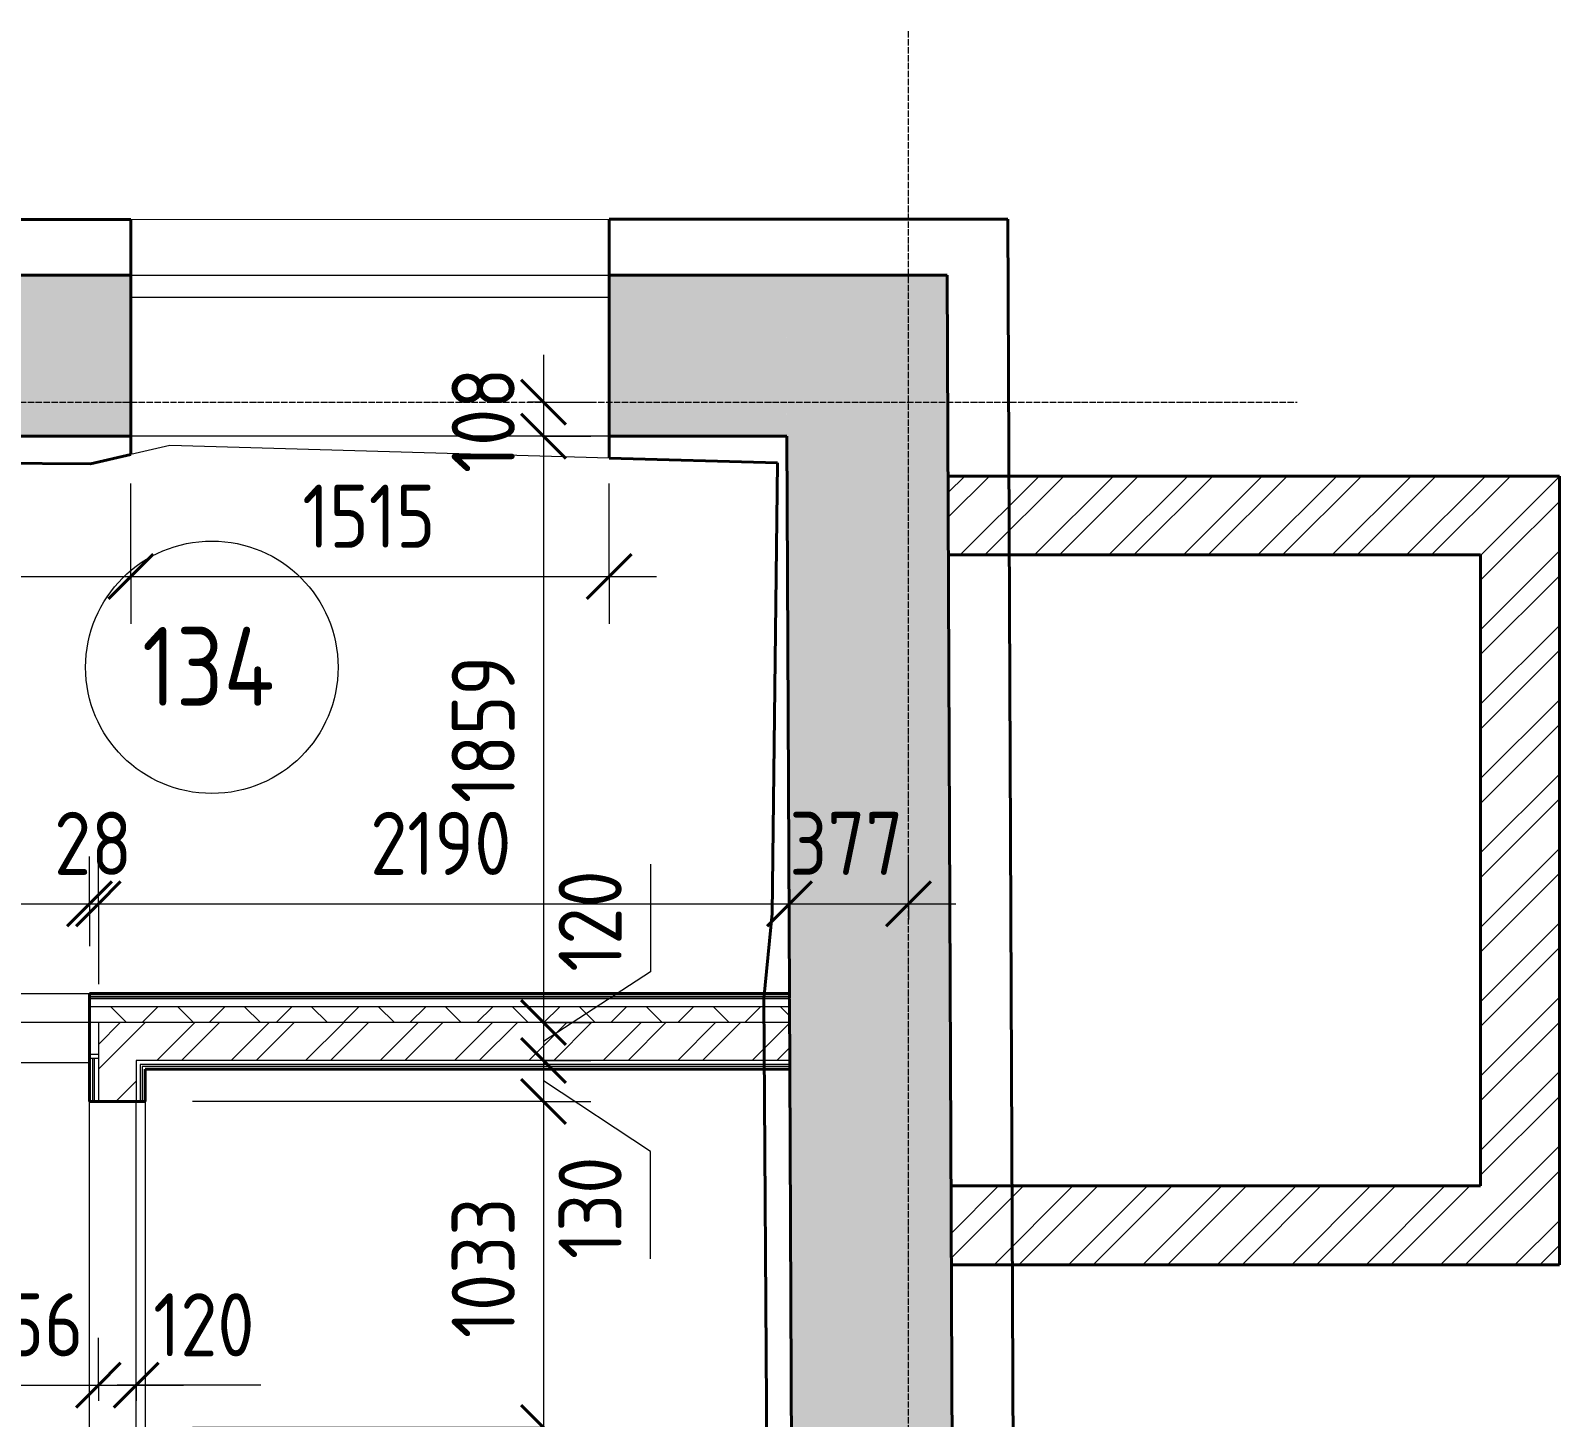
# Model space of a CAD drawing. Header units: millimetres. Extents: x -11886 to 68941, y -8130 to 45506.
# Drawn here: x 53129 to 57972, y 40139 to 44535 of the extents above; entities that cross this region are included whole.
import ezdxf

# ---------------------------------------------------------------- set-up
doc = ezdxf.new("R2010")
doc.units = ezdxf.units.MM
doc.linetypes.add('ADSK_Линия сетки', pattern=[25, 20, -2.5, 0, -2.5])
for name, color, linetype, lineweight in [('Марки помещений', 7, 'Continuous', 20), ('Оси', 7, 'Continuous', 9), ('Перекрытие', 7, 'Continuous', 18), ('Размеры', 7, 'Continuous', 9), ('Размеры-100', 7, 'Continuous', 9), ('Стены', 7, 'Continuous', 18), ('Стены внутренние', 7, 'Continuous', 18), ('Стены наружные', 7, 'Continuous', 18), ('Стены штриховка', 7, 'Continuous', 18)]:
    doc.layers.add(name, color=color, linetype=linetype, lineweight=lineweight)
doc.layers.add('Стены разрез', color=7, linetype='Continuous', lineweight=40, true_color=0xbb5389)
doc.styles.add('GOST Common_1', font='GOST_Common.ttf', dxfattribs={"width": 0.9, "height": 200})
doc.styles.add('GOST Common_2', font='GOST_Common.ttf', dxfattribs={"width": 0.9, "height": 250})
doc.dimstyles.new('ADSK_Основной_2_мм_Округление_до_1_мм_1', dxfattribs={"dimscale": 304.8, "dimtxt": 201.142999, "dimasz": 0.463911, "dimexe": 0.492126, "dimexo": 0.492126, "dimgap": 0.098425, "dimtad": 1, "dimdec": 0, "dimdsep": 46, "dimtxsty": 'GOST Common_1', "dimblk1": 'OBLIQUE', "dimblk2": 'OBLIQUE', "dimsah": 1, "dimcen": 0.09, "dimdle": 0.492126, "dimazin": 2, "dimtfac": 1, "dimtdec": 4, "dimtix": 1, "dimtmove": 1, "dimatfit": 3, "dimfxl": 1, "dimtvp": 1, "dimtolj": 1, "dimtzin": 0, "dimlwd": 20, "dimlwe": 20, "dimarcsym": 2})
doc.dimstyles.new('ADSK_Основной_2_мм_Округление_до_1_мм_2', dxfattribs={"dimscale": 304.8, "dimtxt": 201.142999, "dimasz": 0.463911, "dimexe": 0.492126, "dimexo": 0.492126, "dimgap": 0.098425, "dimtad": 1, "dimdec": 0, "dimdsep": 46, "dimtxsty": 'GOST Common_1', "dimblk1": 'OBLIQUE', "dimblk2": 'OBLIQUE', "dimsah": 1, "dimcen": 0.09, "dimdle": 0.492126, "dimazin": 2, "dimtfac": 1, "dimtdec": 4, "dimtix": 1, "dimtmove": 0, "dimatfit": 3, "dimfxl": 1, "dimtvp": 1, "dimtolj": 1, "dimtzin": 0, "dimlwd": 20, "dimlwe": 20, "dimarcsym": 2})
pattern_1 = [(45, (0, 0), (-117.8655, 117.8655), []), (45, (78.58, 0), (-117.8655, 117.8655), [])]
pattern_2 = [(45, (0, 0), (-106.06602, 106.06602), []), (135, (0, 0), (-106.06602, -106.06602), [])]

# ---------------------------------------------------------------- blocks, each defined once
blk = doc.blocks.new('Существующие стены 1 эт - Существующие стены 1 эт-653793-01 План 1-го этажа кладочный')
at = {"layer": 'Стены', "color": 243, "true_color": 0xbb5389}
for p, q in [((49001.8, 43935.8), (56224.2, 43936.9)), ((53446.6, 43936.4), (54961.6, 43936.7)), ((53446.6, 43936.4), (53446.6, 43759.2)), ((54961.6, 43759.2), (54961.6, 43936.7)), ((56224.2, 43936.9), (56227.9, 43122.7)), ((53446.6, 43249.2), (53446.6, 43190.9)), ((53569.4, 43219.2), (53446.6, 43190.9)), ((54961.6, 43180), (53569.4, 43219.2)), ((54961.6, 43180), (54961.6, 43249.2)), ((56229, 42872.7), (56237.9, 40872.7)), ((56239, 40622.7), (56256.8, 36643.2))]:
    blk.add_line(p, q, dxfattribs=at)
at = {"layer": 'Стены разрез'}
for p, q in [((51822.9, 43936.2), (53446.6, 43936.4)), ((53446.6, 43190.9), (53446.6, 43936.4)), ((56224.2, 43936.9), (54961.6, 43936.7)), ((54961.6, 43180), (54961.6, 43936.7)), ((56256.8, 36643.2), (56224.2, 43936.9)), ((51868.4, 43172.3), (53318.8, 43161.6)), ((53318.8, 43161.6), (53446.6, 43190.9)), ((55495.2, 43164.9), (54961.6, 43180)), ((55495.2, 43164.9), (55477.7, 41736.1)), ((55477.7, 41736.1), (55451.9, 41465.5)), ((55451.9, 41465.5), (55469.3, 38772.6))]:
    blk.add_line(p, q, dxfattribs=at)
blk = doc.blocks.new('ADSK_Марка_Помещение_ОдноЗначение - Номер-247393-01 План 1-го этажа кладочный')
at = {"layer": 'Марки помещений'}
blk.add_circle((0, 0), 4, dxfattribs=at)
blk = doc.blocks.new('DIMBLOCK612-01 План 1-го этажа кладочный')
at = {"layer": 'Размеры-100', "lineweight": 20, "transparency": 16777216}
for p, q in [((51830.3, 41767.2), (51830.3, 41917.2)), ((53315.3, 41767.2), (53315.3, 41917.2)), ((51830.3, 41767.2), (53315.3, 41767.2)), ((51830.3, 41767.2), (51830.3, 41632.6)), ((53315.3, 41767.2), (53315.3, 41632.6))]:
    blk.add_line(p, q, dxfattribs=at)
at = {"layer": 'Размеры-100', "lineweight": 40, "transparency": 16777216}
for p, q in [((51830.3, 41767.2), (51901, 41837.9)), ((53315.3, 41767.2), (53386, 41837.9)), ((51830.3, 41767.2), (51759.6, 41696.5)), ((53315.3, 41767.2), (53244.6, 41696.5))]:
    blk.add_line(p, q, dxfattribs=at)
at = {"layer": 'Размеры-100', "color": 0, "lineweight": 20, "transparency": 16777216, "insert": (52330.7, 42058.6), "char_height": 200, "width": 580.928, "attachment_point": 1, "line_spacing_factor": 1.022761, "style": 'GOST Common_1'}
blk.add_mtext('1485', dxfattribs=at)
blk = doc.blocks.new('_Oblique')
at = {"color": 0, "linetype": 'ByBlock', "lineweight": -2}
blk.add_line((-0.5, -0.5), (0.5, 0.5), dxfattribs=at)
blk = doc.blocks.new('DIMBLOCK613-01 План 1-го этажа кладочный')
at = {"layer": 'Размеры-100', "lineweight": 20, "transparency": 16777216}
for p, q in [((53315.3, 41767.2), (53315.3, 41917.2)), ((53343.3, 41767.2), (53343.3, 41917.2)), ((53315.3, 41767.2), (53343.3, 41767.2)), ((53315.3, 41767.2), (53315.3, 41632.6)), ((53343.3, 41767.2), (53343.3, 41512.6))]:
    blk.add_line(p, q, dxfattribs=at)
at = {"layer": 'Размеры-100', "lineweight": 40, "transparency": 16777216}
for p, q in [((53315.3, 41767.2), (53386, 41837.9)), ((53343.3, 41767.2), (53414, 41837.9)), ((53315.3, 41767.2), (53244.6, 41696.5)), ((53343.3, 41767.2), (53272.6, 41696.5))]:
    blk.add_line(p, q, dxfattribs=at)
at = {"layer": 'Размеры-100', "color": 0, "lineweight": 20, "transparency": 16777216, "insert": (53203.2, 42058.6), "char_height": 200, "width": 302.737, "attachment_point": 1, "line_spacing_factor": 1.022761, "style": 'GOST Common_1'}
blk.add_mtext('28', dxfattribs=at)
blk = doc.blocks.new('DIMBLOCK614-01 План 1-го этажа кладочный')
at = {"layer": 'Размеры-100', "lineweight": 20, "transparency": 16777216}
for p, q in [((53343.3, 41767.2), (53343.3, 41917.2)), ((55532.9, 41767.2), (55532.9, 41917.2)), ((53343.3, 41767.2), (55532.9, 41767.2)), ((53343.3, 41767.2), (53343.3, 41512.6)), ((55532.9, 41767.2), (55532.9, 41540.6))]:
    blk.add_line(p, q, dxfattribs=at)
at = {"layer": 'Размеры-100', "lineweight": 40, "transparency": 16777216}
for p, q in [((53343.3, 41767.2), (53414, 41837.9)), ((55532.9, 41767.2), (55603.6, 41837.9)), ((53343.3, 41767.2), (53272.6, 41696.5)), ((55532.9, 41767.2), (55462.2, 41696.5))]:
    blk.add_line(p, q, dxfattribs=at)
at = {"layer": 'Размеры-100', "color": 0, "lineweight": 20, "transparency": 16777216, "insert": (54204.6, 42058.6), "char_height": 200, "width": 560.473, "attachment_point": 1, "line_spacing_factor": 1.022761, "style": 'GOST Common_1'}
blk.add_mtext('2190', dxfattribs=at)
blk = doc.blocks.new('DIMBLOCK615-01 План 1-го этажа кладочный')
at = {"layer": 'Размеры-100', "lineweight": 20, "transparency": 16777216}
for p, q in [((55532.9, 41767.2), (55532.9, 41917.2)), ((55909.9, 41767.2), (55909.9, 41917.2)), ((55532.9, 41767.2), (56059.9, 41767.2)), ((55532.9, 41767.2), (55532.9, 41540.6)), ((55909.9, 41767.2), (55909.9, 41717.2))]:
    blk.add_line(p, q, dxfattribs=at)
at = {"layer": 'Размеры-100', "lineweight": 40, "transparency": 16777216}
for p, q in [((55532.9, 41767.2), (55603.6, 41837.9)), ((55909.9, 41767.2), (55980.6, 41837.9)), ((55532.9, 41767.2), (55462.2, 41696.5)), ((55909.9, 41767.2), (55839.2, 41696.5))]:
    blk.add_line(p, q, dxfattribs=at)
at = {"layer": 'Размеры-100', "color": 0, "lineweight": 20, "transparency": 16777216, "insert": (55532.2, 42058.6), "char_height": 200, "width": 454.106, "attachment_point": 1, "line_spacing_factor": 1.022761, "style": 'GOST Common_1'}
blk.add_mtext('377', dxfattribs=at)
blk = doc.blocks.new('DIMBLOCK616-01 План 1-го этажа кладочный')
at = {"layer": 'Размеры-100', "lineweight": 20, "transparency": 16777216}
for p, q in [((53446.6, 42804.3), (53446.6, 43099.2)), ((51821.3, 42804.3), (51821.3, 42954.3)), ((51671.3, 42804.3), (53446.6, 42804.3)), ((51821.3, 42804.3), (51821.3, 42754.3)), ((53446.6, 42804.3), (53446.6, 42654.3))]:
    blk.add_line(p, q, dxfattribs=at)
at = {"layer": 'Размеры-100', "lineweight": 40, "transparency": 16777216}
for p, q in [((51821.3, 42804.3), (51892, 42875)), ((53446.6, 42804.3), (53517.3, 42875)), ((51821.3, 42804.3), (51750.6, 42733.6)), ((53446.6, 42804.3), (53375.9, 42733.6))]:
    blk.add_line(p, q, dxfattribs=at)
at = {"layer": 'Размеры-100', "color": 0, "lineweight": 20, "transparency": 16777216, "insert": (52400.4, 43095.6), "char_height": 200, "width": 560.473, "attachment_point": 1, "line_spacing_factor": 1.022761, "style": 'GOST Common_1'}
blk.add_mtext('1625', dxfattribs=at)
blk = doc.blocks.new('DIMBLOCK617-01 План 1-го этажа кладочный')
at = {"layer": 'Размеры-100', "lineweight": 20, "transparency": 16777216}
for p, q in [((53446.6, 42804.3), (53446.6, 43099.2)), ((54961.6, 42804.3), (54961.6, 43099.2)), ((53446.6, 42804.3), (55111.6, 42804.3)), ((53446.6, 42804.3), (53446.6, 42654.3)), ((54961.6, 42804.3), (54961.6, 42654.3))]:
    blk.add_line(p, q, dxfattribs=at)
at = {"layer": 'Размеры-100', "lineweight": 40, "transparency": 16777216}
for p, q in [((53446.6, 42804.3), (53517.3, 42875)), ((54961.6, 42804.3), (55032.3, 42875)), ((53446.6, 42804.3), (53375.9, 42733.6)), ((54961.6, 42804.3), (54890.9, 42733.6))]:
    blk.add_line(p, q, dxfattribs=at)
at = {"layer": 'Размеры-100', "color": 0, "lineweight": 20, "transparency": 16777216, "insert": (53989.3, 43095.6), "char_height": 200, "width": 515.472, "attachment_point": 1, "line_spacing_factor": 1.022761, "style": 'GOST Common_1'}
blk.add_mtext('1515', dxfattribs=at)
blk = doc.blocks.new('DIMBLOCK620-01 План 1-го этажа кладочный')
at = {"layer": 'Размеры-100', "lineweight": 20, "transparency": 16777216}
for p, q in [((54754, 43506.8), (54754, 43249.2)), ((54754, 43356.8), (54704, 43356.8)), ((54754, 43356.8), (54904, 43356.8)), ((54754, 43249.2), (54704, 43249.2)), ((54754, 43249.2), (54904, 43249.2))]:
    blk.add_line(p, q, dxfattribs=at)
at = {"layer": 'Размеры-100', "lineweight": 40, "transparency": 16777216}
for p, q in [((54754, 43356.8), (54683.3, 43427.5)), ((54754, 43356.8), (54824.7, 43286.1)), ((54754, 43249.2), (54683.3, 43319.9)), ((54754, 43249.2), (54824.7, 43178.5))]:
    blk.add_line(p, q, dxfattribs=at)
at = {"layer": 'Размеры-100', "color": 0, "lineweight": 20, "transparency": 16777216, "insert": (54462.7, 43132.5), "char_height": 200, "width": 409.104, "attachment_point": 1, "rotation": 90, "line_spacing_factor": 1.022761, "style": 'GOST Common_1'}
blk.add_mtext('108', dxfattribs=at)
blk = doc.blocks.new('DIMBLOCK621-01 План 1-го этажа кладочный')
at = {"layer": 'Размеры-100', "lineweight": 40, "transparency": 16777216}
for p, q in [((54754, 43249.2), (54683.3, 43319.9)), ((54754, 43249.2), (54824.7, 43178.5)), ((54754, 41390.6), (54683.3, 41461.3)), ((54754, 41390.6), (54824.7, 41319.9))]:
    blk.add_line(p, q, dxfattribs=at)
at = {"layer": 'Размеры-100', "lineweight": 20, "transparency": 16777216}
for p, q in [((54754, 43249.2), (54704, 43249.2)), ((54754, 43249.2), (54754, 41390.6)), ((54754, 43249.2), (54904, 43249.2)), ((54754, 41390.6), (54704, 41390.6)), ((54754, 41390.6), (54904, 41390.6))]:
    blk.add_line(p, q, dxfattribs=at)
at = {"layer": 'Размеры-100', "color": 0, "lineweight": 20, "transparency": 16777216, "insert": (54462.7, 42086.4), "char_height": 200, "width": 560.473, "attachment_point": 1, "rotation": 90, "line_spacing_factor": 1.022761, "style": 'GOST Common_1'}
blk.add_mtext('1859', dxfattribs=at)
blk = doc.blocks.new('DIMBLOCK622-01 План 1-го этажа кладочный')
at = {"layer": 'Размеры-100', "lineweight": 20, "transparency": 16777216}
for p, q in [((55092.6, 41892.7), (55092.6, 41551.8)), ((55092.6, 41551.8), (54754, 41330.6)), ((54754, 41390.6), (54704, 41390.6)), ((54754, 41390.6), (54754, 41270.6)), ((54754, 41390.6), (54904, 41390.6)), ((54754, 41270.6), (54704, 41270.6)), ((54754, 41270.6), (54904, 41270.6))]:
    blk.add_line(p, q, dxfattribs=at)
at = {"layer": 'Размеры-100', "lineweight": 40, "transparency": 16777216}
for p, q in [((54754, 41390.6), (54683.3, 41461.3)), ((54754, 41390.6), (54824.7, 41319.9)), ((54754, 41270.6), (54683.3, 41341.3)), ((54754, 41270.6), (54824.7, 41199.9))]:
    blk.add_line(p, q, dxfattribs=at)
at = {"layer": 'Размеры-100', "color": 0, "lineweight": 20, "transparency": 16777216, "insert": (54801.3, 41551.8), "char_height": 200, "width": 409.104, "attachment_point": 1, "rotation": 90, "line_spacing_factor": 1.022761, "style": 'GOST Common_1'}
blk.add_mtext('120', dxfattribs=at)
blk = doc.blocks.new('DIMBLOCK623-01 План 1-го этажа кладочный')
at = {"layer": 'Размеры-100', "lineweight": 40, "transparency": 16777216}
for p, q in [((54754, 41270.6), (54683.3, 41341.3)), ((54754, 41270.6), (54824.7, 41199.9)), ((54754, 41140.6), (54683.3, 41211.3)), ((54754, 41140.6), (54824.7, 41069.9))]:
    blk.add_line(p, q, dxfattribs=at)
at = {"layer": 'Размеры-100', "lineweight": 20, "transparency": 16777216}
for p, q in [((54754, 41270.6), (54704, 41270.6)), ((54754, 41270.6), (54754, 41140.6)), ((54754, 41270.6), (54904, 41270.6)), ((55092.6, 40982.4), (54754, 41205.6)), ((54754, 41140.6), (53641.3, 41140.6)), ((54754, 41140.6), (54904, 41140.6)), ((55092.6, 40641.4), (55092.6, 40982.4))]:
    blk.add_line(p, q, dxfattribs=at)
at = {"layer": 'Размеры-100', "color": 0, "lineweight": 20, "transparency": 16777216, "insert": (54801.3, 40641.4), "char_height": 200, "width": 409.104, "attachment_point": 1, "rotation": 90, "line_spacing_factor": 1.022761, "style": 'GOST Common_1'}
blk.add_mtext('130', dxfattribs=at)
blk = doc.blocks.new('DIMBLOCK624-01 План 1-го этажа кладочный')
at = {"layer": 'Размеры-100', "lineweight": 40, "transparency": 16777216}
for p, q in [((54754, 41140.6), (54683.3, 41211.3)), ((54754, 41140.6), (54824.7, 41069.9)), ((54754, 40107.6), (54683.3, 40178.3)), ((54754, 40107.6), (54824.7, 40036.9))]:
    blk.add_line(p, q, dxfattribs=at)
at = {"layer": 'Размеры-100', "lineweight": 20, "transparency": 16777216}
for p, q in [((54754, 41140.6), (53641.3, 41140.6)), ((54754, 41140.6), (54754, 39957.6)), ((54754, 41140.6), (54904, 41140.6)), ((54754, 40107.6), (53641.3, 40107.6)), ((54754, 40107.6), (54904, 40107.6))]:
    blk.add_line(p, q, dxfattribs=at)
at = {"layer": 'Размеры-100', "color": 0, "lineweight": 20, "transparency": 16777216, "insert": (54462.7, 40390.6), "char_height": 200, "width": 560.473, "attachment_point": 1, "rotation": 90, "line_spacing_factor": 1.022761, "style": 'GOST Common_1'}
blk.add_mtext('1033', dxfattribs=at)
blk = doc.blocks.new('DIMBLOCK631-01 План 1-го этажа кладочный')
at = {"layer": 'Размеры-100', "lineweight": 20, "transparency": 16777216}
for p, q in [((52887.1, 40241.3), (52887.1, 40391.3)), ((53343.3, 40241.3), (53343.3, 40391.3)), ((52887.1, 40241.3), (53343.3, 40241.3)), ((52887.1, 40241.3), (52887.1, 40001.5)), ((53343.3, 40241.3), (53343.3, 40191.3))]:
    blk.add_line(p, q, dxfattribs=at)
at = {"layer": 'Размеры-100', "lineweight": 40, "transparency": 16777216}
for p, q in [((52887.1, 40241.3), (52957.8, 40312)), ((53343.3, 40241.3), (53414, 40312)), ((52887.1, 40241.3), (52816.4, 40170.6)), ((53343.3, 40241.3), (53272.6, 40170.6))]:
    blk.add_line(p, q, dxfattribs=at)
at = {"layer": 'Размеры-100', "color": 0, "lineweight": 20, "transparency": 16777216, "insert": (52917.4, 40532.7), "char_height": 200, "width": 474.561, "attachment_point": 1, "line_spacing_factor": 1.022761, "style": 'GOST Common_1'}
blk.add_mtext('456', dxfattribs=at)
blk = doc.blocks.new('DIMBLOCK632-01 План 1-го этажа кладочный')
at = {"layer": 'Размеры-100', "lineweight": 20, "transparency": 16777216}
for p, q in [((53343.3, 40241.3), (53343.3, 40391.3)), ((53463.3, 40241.3), (53463.3, 40391.3)), ((53343.3, 40241.3), (53613.3, 40241.3)), ((53343.3, 40241.3), (53343.3, 40191.3)), ((53517.1, 40241.3), (53403.3, 40241.3)), ((53463.3, 40241.3), (53463.3, 40191.3)), ((53858, 40241.3), (53517.1, 40241.3))]:
    blk.add_line(p, q, dxfattribs=at)
at = {"layer": 'Размеры-100', "lineweight": 40, "transparency": 16777216}
for p, q in [((53343.3, 40241.3), (53414, 40312)), ((53463.3, 40241.3), (53534, 40312)), ((53343.3, 40241.3), (53272.6, 40170.6)), ((53463.3, 40241.3), (53392.6, 40170.6))]:
    blk.add_line(p, q, dxfattribs=at)
at = {"layer": 'Размеры-100', "color": 0, "lineweight": 20, "transparency": 16777216, "insert": (53517.1, 40532.7), "char_height": 200, "width": 409.104, "attachment_point": 1, "line_spacing_factor": 1.022761, "style": 'GOST Common_1'}
blk.add_mtext('120', dxfattribs=at)

msp = doc.modelspace()

# ---------------------------------------------------------------- hatches: boundary and pattern name
at = {"layer": 'Стены внутренние', "lineweight": 9}
h = msp.add_hatch(dxfattribs=at)
h.set_pattern_fill('FP_4', color=256, style=0, pattern_type=2)
h.set_pattern_definition(pattern_2)
h.paths.add_polyline_path([(50499.3, 41390.6), (50519.3, 41390.6), (50518.8, 41440.6), (50477.3, 41440.6), (50477.3, 41390.6)])
h.paths.add_polyline_path([(51830.3, 41390.6), (51830.3, 41440.6), (51821.3, 41440.6), (51821.3, 41390.6)])
h.paths.add_polyline_path([(53343.3, 41390.6), (53343.3, 41440.6), (53315.3, 41440.6), (53315.3, 41390.6)])
h.paths.add_polyline_path([(51649.3, 41390.6), (51721.3, 41390.6), (51721.3, 41440.6), (51552.3, 41440.6), (51552.3, 41390.6)])
h = msp.add_hatch(dxfattribs=at)
h.set_pattern_fill('FP_4', color=256, style=0, pattern_type=2)
h.set_pattern_definition(pattern_2)
h.paths.add_polyline_path([(55506.2, 41390.6), (55532.9, 41390.6), (55532.6, 41440.6), (53343.3, 41440.6), (53343.3, 41390.6), (55464.4, 41390.6)])
h = msp.add_hatch(dxfattribs=at)
h.set_pattern_fill('FP_3', color=256, style=0, pattern_type=2)
h.set_pattern_definition([(45, (0, 0), (-179.6051, 179.6051), []), (45, (63.5, 0), (0, 359.2102), []), (45, (-63.5, 0), (0, 359.2102), [])])
h.paths.add_polyline_path([(51609, 41290.6), (51830.3, 41290.6), (51830.3, 41390.6), (51552.3, 41390.6), (51552.3, 41290.6)])
h.paths.add_polyline_path([(53343.3, 41290.6), (53343.3, 41390.6), (53315.3, 41390.6), (53315.3, 41290.6)])
h.paths.add_polyline_path([(50519.3, 41290.6), (50519.3, 41390.6), (50427.3, 41390.6), (50427.3, 41290.6), (50502.3, 41290.6)])
h = msp.add_hatch(dxfattribs=at)
h.set_pattern_fill('FP_1', color=256, style=0, pattern_type=2)
h.set_pattern_definition(pattern_1)
h.paths.add_polyline_path([(53463.3, 37214), (53463.3, 40107.6), (53343.3, 40107.6), (53343.3, 37215.4), (53439.5, 37214.3)])
h.paths.add_polyline_path([(53463.3, 41140.6), (53463.3, 41390.6), (53343.3, 41390.6), (53343.3, 41140.6), (53439.5, 41140.6)])
h = msp.add_hatch(dxfattribs=at)
h.set_pattern_fill('FP_1', color=256, style=0, pattern_type=2)
h.set_pattern_definition(pattern_1)
h.paths.add_polyline_path([(55489.3, 41270.6), (55533.4, 41270.6), (55532.9, 41390.6), (53463.3, 41389.9), (53463.3, 41270.6), (55484.5, 41270.6)])
at = {"layer": 'Стены наружные', "true_color": 0xc0c0c0}
h = msp.add_hatch(color=9, dxfattribs=at)
h.paths.add_polyline_path([(55489.3, 43249.2), (55524.8, 43249.2), (55522.6, 43759.2), (54961.6, 43759.2), (54961.6, 43249.2), (55477.7, 43249.2)])
h.paths.add_polyline_path([(51649.3, 43249.2), (53446.6, 43249.2), (53446.6, 43759.2), (51649.3, 43759.2)])
h.paths.add_polyline_path([(49769.8, 43249.2), (50499.3, 43249.2), (50499.3, 43759.2), (48852.1, 43759.2), (48852.1, 43249.2), (49639.7, 43249.2)])
h.paths.add_polyline_path([(46706.8, 43249.2), (47342.1, 43249.2), (47342.1, 43759.2), (46033.2, 43759.2), (46033.2, 43249.2), (46655, 43249.2)])
h = msp.add_hatch(color=9, dxfattribs=at)
h.paths.add_polyline_path([(56131.7, 20861.6), (56126.9, 21975.3), (55616.9, 21973.1), (55621.7, 20863.9), (56126.9, 20861.6)])
h.paths.add_polyline_path([(55609, 23793.1), (56119, 23795.3), (56108.8, 26142.1), (55598.8, 26139.9), (55608.5, 23913)])
h.paths.add_polyline_path([(55591, 27954.9), (56101, 27957.1), (56090.7, 30339.2), (55580.7, 30337), (55591, 27954.9)])
h.paths.add_polyline_path([(55576.6, 31287), (56086.6, 31289.2), (56072, 34652.5), (55562, 34650.3), (55574.8, 31701.6)])
h.paths.add_polyline_path([(55554.4, 36420.3), (56064.4, 36422.5), (56032.6, 43759.2), (55522.6, 43759.2), (55554.4, 36420.5)])
at = {"layer": 'Стены наружные', "lineweight": 9}
h = msp.add_hatch(dxfattribs=at)
h.set_pattern_fill('FP_1', color=256, style=0, pattern_type=2)
h.set_pattern_definition(pattern_1)
h.paths.add_polyline_path([(57972.1, 42872.7), (57972.1, 43122.7), (56035.4, 43122.7), (56036.5, 42872.7), (57722.1, 42872.7)])
h = msp.add_hatch(dxfattribs=at)
h.set_pattern_fill('FP_1', color=256, style=0, pattern_type=2)
h.set_pattern_definition(pattern_1)
h.paths.add_polyline_path([(57722.1, 40622.7), (57972.1, 40622.7), (57972.1, 42872.7), (57722.1, 42872.7), (57722.1, 40872.7)])
h = msp.add_hatch(dxfattribs=at)
h.set_pattern_fill('FP_1', color=256, style=0, pattern_type=2)
h.set_pattern_definition(pattern_1)
h.paths.add_polyline_path([(56256.8, 40622.7), (57722.1, 40622.7), (57722.1, 40872.7), (56045.1, 40872.7), (56046.2, 40622.7), (56239, 40622.7)])

# ---------------------------------------------------------------- linework, layer by layer
at = {"layer": 'Оси', "linetype": 'ADSK_Линия сетки'}
for p, q in [((55909.9, -4984.8), (55909.9, 44534.8)), ((-11086.2, 43356.8), (57141.7, 43356.8))]:
    msp.add_line(p, q, dxfattribs=at)
at = {"layer": 'Перекрытие', "color": 7, "true_color": 0xffffff}
for p, q in [((54961.6, 43689.2), (53446.6, 43689.2)), ((53315.3, 41390.6), (51830.3, 41390.6)), ((53463.3, 40107.6), (53463.3, 41140.6))]:
    msp.add_line(p, q, dxfattribs=at)
at = {"layer": 'Стены внутренние'}
for p, q in [((51849.3, 41482.6), (53315.3, 41482.6)), ((53315.3, 41262.6), (51830.3, 41262.6)), ((53315.3, 40107.6), (53315.3, 41140.6)), ((53491.3, 41140.6), (53491.3, 40107.6))]:
    msp.add_line(p, q, dxfattribs=at)
at = {"layer": 'Стены внутренние', "lineweight": 40}
for p, q in [((55532.5, 41482.6), (53315.3, 41482.6)), ((53315.3, 41482.6), (53315.3, 41140.6)), ((55532.5, 41467.6), (55532.5, 41482.6)), ((55533.5, 41242.6), (55532.5, 41465.6)), ((53491.3, 41242.6), (55533.5, 41242.6)), ((53491.3, 41140.6), (53491.3, 41242.6)), ((53315.3, 41140.6), (53491.3, 41140.6))]:
    msp.add_line(p, q, dxfattribs=at)
at = {"layer": 'Стены наружные', "lineweight": 40}
for p, q in [((53446.6, 43759.2), (51649.3, 43759.2)), ((53446.6, 43249.2), (53446.6, 43759.2)), ((56032.6, 43759.2), (54961.6, 43759.2)), ((54961.6, 43759.2), (54961.6, 43249.2)), ((56064.4, 36422.5), (56032.6, 43759.2)), ((51849.3, 43249.2), (53446.6, 43249.2)), ((54961.6, 43249.2), (55524.8, 43249.2)), ((55524.8, 43249.2), (55532.5, 41482.6)), ((57972.1, 43122.7), (56035.4, 43122.7)), ((57972.1, 40622.7), (57972.1, 43122.7)), ((56036.5, 42872.7), (57722.1, 42872.7)), ((57722.1, 42872.7), (57722.1, 40872.7)), ((55533.5, 41242.6), (55551, 37190.4)), ((57722.1, 40872.7), (56045.1, 40872.7)), ((56046.2, 40622.7), (57972.1, 40622.7))]:
    msp.add_line(p, q, dxfattribs=at)
at = {"layer": 'Стены наружные'}
for p, q in [((53446.6, 43759.2), (54961.6, 43759.2)), ((54961.6, 43249.2), (53446.6, 43249.2))]:
    msp.add_line(p, q, dxfattribs=at)
at = {"layer": 'Стены штриховка'}
for p, q in [((55532.5, 41473.6), (53315.3, 41473.6)), ((55532.5, 41467.6), (53315.3, 41467.6)), ((55532.5, 41465.6), (53315.3, 41465.6)), ((53330.3, 41467.6), (53330.3, 41465.6)), ((55532.5, 41465.6), (55532.5, 41467.6)), ((55532.6, 41440.6), (53315.3, 41440.6)), ((55532.9, 41390.6), (53315.3, 41390.6)), ((53343.3, 41390.6), (53343.3, 41140.6)), ((53315.3, 41290.6), (53343.3, 41290.6)), ((53315.3, 41277.6), (53343.3, 41277.6)), ((53324.3, 41277.6), (53324.3, 41140.6)), ((53330.3, 41277.6), (53330.3, 41140.6)), ((55533.4, 41270.6), (53463.3, 41270.6)), ((53463.3, 41270.6), (53463.3, 41140.6)), ((55533.4, 41257.6), (53476.3, 41257.6)), ((53476.3, 41257.6), (53476.3, 41140.6)), ((55533.5, 41251.6), (53482.3, 41251.6)), ((53482.3, 41251.6), (53482.3, 41140.6))]:
    msp.add_line(p, q, dxfattribs=at)

# ---------------------------------------------------------------- block references
at = {"layer": 'Марки помещений', "xscale": 99.99999999999993, "yscale": 99.99999999999993, "zscale": 99.99999999999993}
msp.add_blockref('ADSK_Марка_Помещение_ОдноЗначение - Номер-247393-01 План 1-го этажа кладочный', (53702.9, 42516.8), dxfattribs=at)
at = {"layer": 'Стены разрез'}
msp.add_blockref('Существующие стены 1 эт - Существующие стены 1 эт-653793-01 План 1-го этажа кладочный', (0, 0), dxfattribs=at)

# ---------------------------------------------------------------- texts
at = {"layer": 'Марки помещений', "lineweight": 9, "insert": (53481.9, 42644.5), "char_height": 250, "width": 548.354, "attachment_point": 1, "style": 'GOST Common_2'}
msp.add_mtext('134', dxfattribs=at)

# ---------------------------------------------------------------- dimensions: what is measured, and where the dimension line sits
at = {"layer": 'Размеры', "lineweight": 20}
for base, p1, p2, override, picture, middle in [((54754, 43249.2), (54854, 43356.8), (54854, 43249.2), {"dimpost": '<>', "dimfxl": 107.581768}, 'DIMBLOCK620-01 План 1-го этажа кладочный', (54624, 43303)), ((54754, 41390.6), (54854, 43249.2), (54854, 41390.6), {"dimpost": '<>', "dimfxl": 1858.613013}, 'DIMBLOCK621-01 План 1-го этажа кладочный', (54624, 42319.9)), ((54754, 40107.6), (53491.3, 41140.6), (53491.3, 40107.6), {"dimpost": '<>', "dimfxl": 1033}, 'DIMBLOCK624-01 План 1-го этажа кладочный', (54624, 40624.1))]:
    dim = msp.add_linear_dim(base=base, p1=p1, p2=p2, angle=90, dimstyle='ADSK_Основной_2_мм_Округление_до_1_мм_2', override=override, dxfattribs=at)
    dim.commit()
    dim.dimension.update_dxf_attribs({"geometry": picture, "text_midpoint": middle})
for base, p1, p2, override, picture, middle in [((53446.6, 42804.3), (51821.3, 42904.3), (53446.6, 43249.2), {"dimpost": '<>', "dimfxl": 1661.427952}, 'DIMBLOCK616-01 План 1-го этажа кладочный', (52633.9, 42934.3)), ((54961.6, 42804.3), (53446.6, 43249.2), (54961.6, 43249.2), {"dimpost": '<>', "dimfxl": 1515}, 'DIMBLOCK617-01 План 1-го этажа кладочный', (54204.1, 42934.3)), ((53315.3, 41767.2), (51830.3, 41482.6), (53315.3, 41482.6), {"dimpost": '<>', "dimfxl": 1485}, 'DIMBLOCK612-01 План 1-го этажа кладочный', (52572.8, 41897.2)), ((53343.3, 41767.2), (53315.3, 41482.6), (53343.3, 41362.6), {"dimpost": '<>', "dimfxl": 123.223374}, 'DIMBLOCK613-01 План 1-го этажа кладочный', (53329.3, 41897.2)), ((55532.9, 41767.2), (53343.3, 41362.6), (55532.9, 41390.6), {"dimpost": '<>', "dimfxl": 2189.738102}, 'DIMBLOCK614-01 План 1-го этажа кладочный', (54438.1, 41897.2)), ((55909.9, 41767.2), (55532.9, 41390.6), (55909.9, 41867.2), {"dimpost": '<>', "dimfxl": 607.701066}, 'DIMBLOCK615-01 План 1-го этажа кладочный', (55721.4, 41897.2)), ((53343.3, 40241.3), (52887.1, 39851.5), (53343.3, 40341.3), {"dimpost": '<>', "dimfxl": 669.401048}, 'DIMBLOCK631-01 План 1-го этажа кладочный', (53115.2, 40371.3))]:
    dim = msp.add_linear_dim(base=base, p1=p1, p2=p2, dimstyle='ADSK_Основной_2_мм_Округление_до_1_мм_2', override=override, dxfattribs=at)
    dim.commit()
    dim.dimension.update_dxf_attribs({"geometry": picture, "text_midpoint": middle})
for base, p1, p2, override, picture, middle in [((54754, 41270.6), (54854, 41390.6), (54854, 41270.6), {"dimpost": '<>', "dimfxl": 120}, 'DIMBLOCK622-01 План 1-го этажа кладочный', (54934.6, 41756.3)), ((54754, 41140.6), (54854, 41270.6), (53491.3, 41140.6), {"dimpost": '<>', "dimfxl": 1368.896014}, 'DIMBLOCK623-01 План 1-го этажа кладочный', (54934.6, 40846))]:
    dim = msp.add_linear_dim(base=base, p1=p1, p2=p2, angle=90, dimstyle='ADSK_Основной_2_мм_Округление_до_1_мм_1', override=override, dxfattribs=at)
    dim.commit()
    dim.dimension.update_dxf_attribs({"geometry": picture, "text_midpoint": middle, "dimtype": 160, "text_rotation": 90})
dim = msp.add_linear_dim(base=(53463.3, 40241.3), p1=(53343.3, 40341.3), p2=(53463.3, 40341.3), dimstyle='ADSK_Основной_2_мм_Округление_до_1_мм_1', override={"dimpost": '<>', "dimfxl": 120}, dxfattribs=at)
dim.commit()
dim.dimension.update_dxf_attribs({"geometry": 'DIMBLOCK632-01 План 1-го этажа кладочный', "text_midpoint": (53721.6, 40399.4), "dimtype": 160})

doc.saveas('drawing.dxf')
